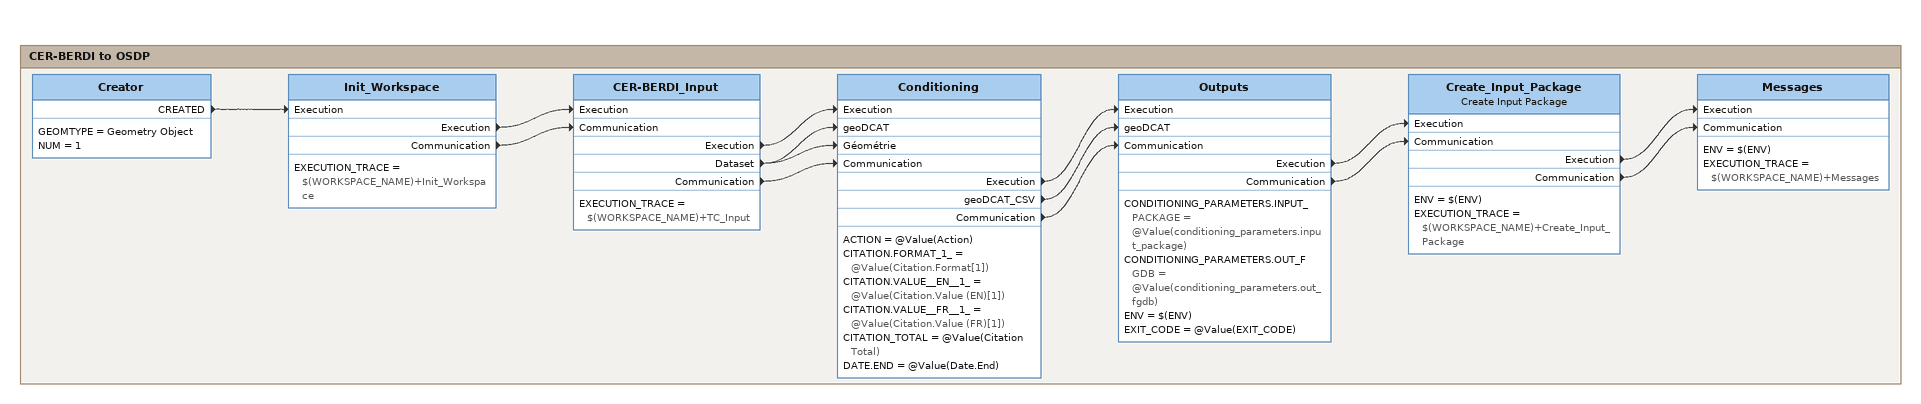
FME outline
Bookmark: CER-BERDI to OSDP
Creator
    GEOMTYPE = Geometry Object
    NUM = 1
    CREATED -> Init_Workspace [Execution]
Init_Workspace
    EXECUTION_TRACE = $(WORKSPACE_NAME)+Init_Workspace
    Execution -> CER-BERDI_Input [Execution]
    Communication -> CER-BERDI_Input [Communication]
CER-BERDI_Input
    EXECUTION_TRACE = $(WORKSPACE_NAME)+TC_Input
    Execution -> Conditioning [Execution]
    Dataset -> Conditioning [geoDCAT]
    Dataset -> Conditioning [Géométrie]
    Communication -> Conditioning [Communication]
Conditioning
    ACTION = @Value(Action)
    CITATION.FORMAT_1_ = @Value(Citation.Format[1])
    CITATION.VALUE__EN__1_ = @Value(Citation.Value (EN)[1])
    CITATION.VALUE__FR__1_ = @Value(Citation.Value (FR)[1])
    CITATION_TOTAL = @Value(Citation Total)
    DATE.END = @Value(Date.End)
    Execution -> Outputs [Execution]
    geoDCAT_CSV -> Outputs [geoDCAT]
    Communication -> Outputs [Communication]
Outputs
    CONDITIONING_PARAMETERS.INPUT_PACKAGE = @Value(conditioning_parameters.input_package)
    CONDITIONING_PARAMETERS.OUT_FGDB = @Value(conditioning_parameters.out_fgdb)
    ENV = $(ENV)
    EXIT_CODE = @Value(EXIT_CODE)
    Execution -> Create_Input_Package [Execution]
    Communication -> Create_Input_Package [Communication]
Create_Input_Package: Create Input Package
    ENV = $(ENV)
    EXECUTION_TRACE = $(WORKSPACE_NAME)+Create_Input_Package
    Execution -> Messages [Execution]
    Communication -> Messages [Communication]
Messages
    ENV = $(ENV)
    EXECUTION_TRACE = $(WORKSPACE_NAME)+Messages
